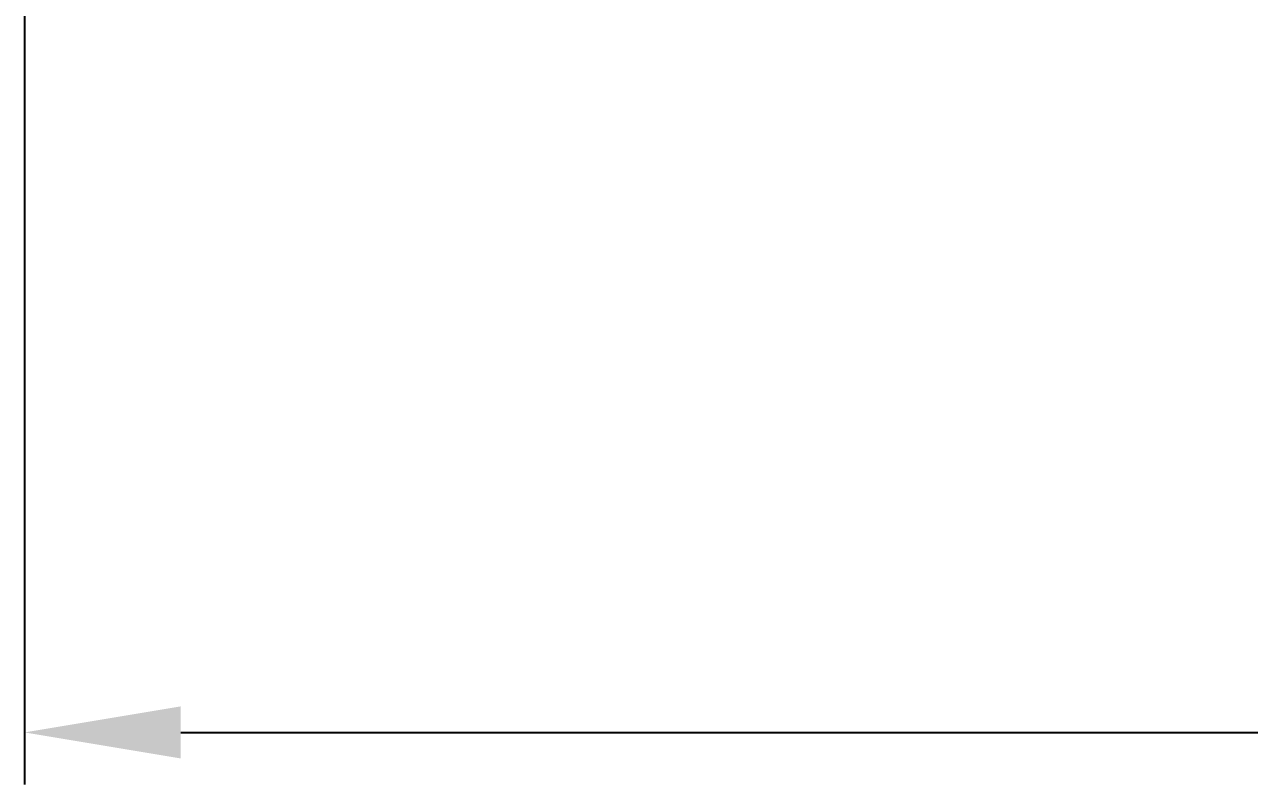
# Model space of a CAD drawing. Extents: x 86520 to 160660, y -2551 to 2752.
# Drawn here: x 88001.6 to 88119.2, y 1474 to 1547 of the extents above; entities that cross this region are included whole.
import ezdxf

# ---------------------------------------------------------------- set-up
doc = ezdxf.new("R2010")
doc.units = 0
doc.header["$LTSCALE"] = 10
doc.header["$MEASUREMENT"] = 0
doc.layers.get('DEFPOINTS').update_dxf_attribs({"linetype": 'CONTINUOUS'})
doc.layers.add('1', color=7, linetype='CONTINUOUS')
doc.dimstyles.new('경보기_스탈', dxfattribs={"dimtxt": 3.15, "dimasz": 2.5, "dimexe": 1, "dimexo": 1, "dimgap": 1, "dimtad": 1, "dimtoh": 1, "dimdec": 3, "dimzin": 1, "dimtxsty": 'STANDARD', "dimcen": 0, "dimclrd": 2, "dimclre": 2, "dimclrt": 4, "dimazin": 3, "dimtp": 0.1, "dimtm": 0.1, "dimtfac": 1, "dimtdec": 3, "dimtmove": 0, "dimatfit": 3})

# ---------------------------------------------------------------- blocks, each defined once
blk = doc.blocks.new('*D457')
at = {"layer": '1', "color": 1, "linetype": 'CONTINUOUS'}
for p, q in [((88539.83, 1600.72), (88539.83, 1474)), ((88001.64, 1582), (88001.64, 1474)), ((88016.64, 1479), (88524.83, 1479))]:
    blk.add_line(p, q, dxfattribs=at)
for points in [[(88016.64, 1481.5), (88016.64, 1476.5), (88001.64, 1479)], [(88524.83, 1481.5), (88524.83, 1476.5), (88539.83, 1479)]]:
    blk.add_solid(points, dxfattribs=at)
at = {"layer": 'DEFPOINTS', "color": 0, "linetype": 'CONTINUOUS'}
for p in [(88539.83, 1601.72), (88001.64, 1583), (88539.83, 1479)]:
    blk.add_point(p, dxfattribs=at)
at = {"layer": '1', "color": 2, "linetype": 'CONTINUOUS', "insert": (88279.64, 1489.5), "char_height": 15, "attachment_point": 5}
blk.add_mtext('539', dxfattribs=at)

msp = doc.modelspace()

# ---------------------------------------------------------------- dimensions: what is measured, and where the dimension line sits
at = {"layer": '1', "color": 7, "linetype": 'CONTINUOUS'}
dim = msp.add_linear_dim(base=(88539.8342, 1479), p1=(88001.6439, 1583.0001), p2=(88539.8342, 1601.72), text='539', dimstyle='경보기_스탈', override={"dimtxt": 15, "dimasz": 15, "dimexe": 5, "dimgap": 3, "dimtoh": 0, "dimzin": 9, "dimclrd": 1, "dimclre": 1, "dimclrt": 2, "dimfxl": 0.3}, dxfattribs=at)
dim.commit()
dim.dimension.update_dxf_attribs({"geometry": '*D457', "text_midpoint": (88279.6417, 1479), "dimtype": 160})

doc.saveas('drawing.dxf')
